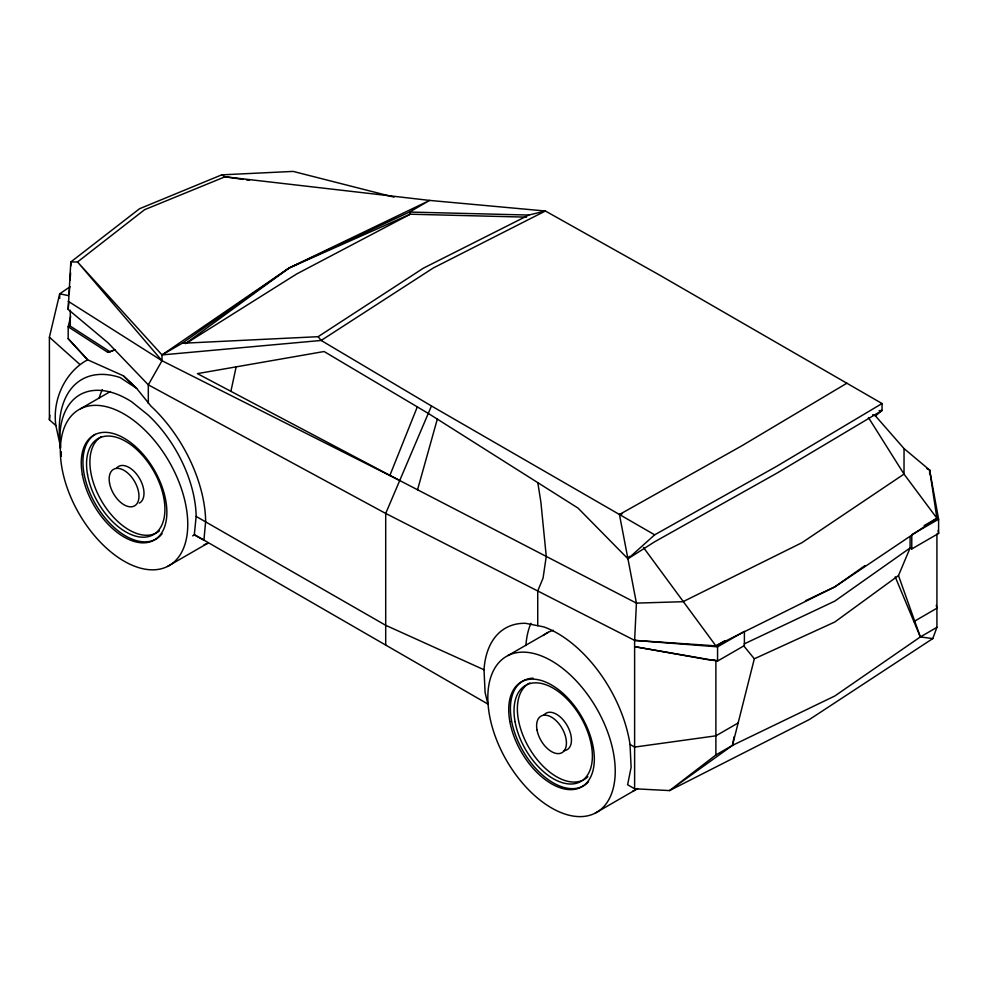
<?xml version="1.0" encoding="UTF-8"?>
<svg xmlns="http://www.w3.org/2000/svg" width="988" height="988" viewBox="0 0 988 988"><rect width="100%" height="100%" fill="white"/><g stroke="black" fill="none" stroke-linecap="round" stroke-linejoin="round"><path stroke-width="1.48" d="M59.688 298.425L59.7 293.807L69.913 286.866M70.803 265.883L70.803 261.981L139.543 208.727L221.72 174.851L293.127 171.406L394.027 197.131M872.688 414.713L875.454 415.911L904.045 448.589L904.02 474.092L936.92 518.255L938.6 519.219L938.6 533.446L911.776 548.945L910.096 547.97L910.096 536.583M60.268 448.515A96.602 55.773 60 0 1 131.614 401.733L148.002 414.923A96.132 55.501 60 0 1 196.143 516.415L194.303 534.916L203.923 540.127L205.652 521.355A109.137 63.01 60 0 0 150.991 406.142L136.64 388.383L123.29 375.761L87.623 359.805L68.184 338.674L68.184 326.793L70.667 316.358M936.92 534.002L936.92 627.355L932.771 638.594L809.53 719.425L669.518 790.585L634.617 788.782L634.617 640.385L636.42 603.112L619.451 514.501L741.531 445.959L846.852 383.221M714.583 660.033L708.025 659.688L634.617 646.658L717.572 661.058L744.396 645.572L744.396 631.344L717.572 646.831L634.617 640.385L385.703 513.439L148.311 384.838L107.89 342.688L68.184 309.429L70.803 261.981L77.521 261.968L144.581 209.703L225.042 176.79L429.632 200.416L545.388 211.012L658.86 274.676L882.049 403.536L882.049 410.502L875.454 415.911M68.184 309.429L68.691 301.809M69.197 294.177L69.691 286.557M70.099 280.456L70.593 272.836M60.651 447.403L55.871 425.569L49.4 419.801L49.943 415.281M936.92 627.355L920.334 636.927L834.786 695.997L732.479 745.384L715.892 754.968L669.518 790.585L732.479 745.384L734.096 736.826M230.896 391.322L236.144 366.869M49.4 419.801L49.4 337.192L59.7 293.807L68.234 295.573M732.479 745.384L754.326 658.798L834.786 622.02L898.487 575.572L910.096 547.97L834.786 601.124L744.112 643.954M437.326 419.122L417.541 489.764M417.307 406.895L389.828 475.537M148.311 403.425L148.311 384.838L162.007 360.731L162.007 354.927L182.175 343.281L318.124 336.686L321.174 340.452L431.46 405.969L385.703 513.439L385.703 645.065M629.517 556.306L627.936 558.8L577.992 508.067L428.261 413.392L324.089 351.518L197.402 373.625L399.399 480.366L636.42 603.112L682.98 601.704L801.885 542.733L904.02 474.092L868.452 417.566M68.184 338.674L87.623 359.805C64.763 372.093 52.191 400.214 55.871 425.569M882.049 403.536L776.741 466.274L654.661 534.829L627.936 558.8L654.661 541.782L776.741 473.24L882.049 410.502L879.11 410.613M185.398 343.651L289.113 267.983L429.632 200.416L409.477 212.049L289.113 267.983L162.007 354.927L77.521 261.968L162.007 360.731L399.399 480.366M864.908 565.642L834.786 586.897L715.892 645.868L634.617 640.385M182.175 343.281L289.113 267.983L410.242 214.211L526.505 217.138M904.045 448.589L929.646 470.041L936.92 518.255L834.786 586.897L805.492 600.729M318.124 336.686L423.457 268.131L528.802 215.051L545.388 211.012L433.287 267.983L321.174 340.452L162.007 354.927M913.9 621.563L936.92 608.213L936.266 605.348M186.856 342.984L296.585 274.022L410.242 214.211L409.477 212.049L528.802 215.051M80.559 408.748L110.409 391.507M192.635 535.891L194.611 534.743L487.924 704.086L485.108 692.6L484.009 669.765A104.308 60.219 60 0 1 525.493 623.305L543.783 626.886A104.308 60.219 60 0 1 630.023 744.433L634.617 747.089L715.892 735.825L738.135 722.981M167.565 566.433A90.081 52.006 60 0 0 142.605 427.928A90.081 52.006 60 0 0 62.009 468.398A90.081 52.006 60 0 0 167.565 566.433L207.801 543.215A90.081 52.006 60 0 1 204.022 544.796M508.017 655.538L548.254 632.308M643.46 547.463L715.892 645.868L724.834 640.706M924.15 525.628L936.92 518.255M595.023 813.235A90.081 52.006 60 0 0 570.076 674.73A90.081 52.006 60 0 0 489.48 715.201A90.081 52.006 60 0 0 595.023 813.235L635.259 790.005M115.435 349.678L109.989 351.765L70.284 326.151L68.184 326.793L107.89 352.407L114.719 349.801M107.89 352.407L109.989 351.765M619.451 514.501L622.415 513.637M895.214 576.856L920.334 636.927L932.771 638.594M243.357 179.433L225.042 176.79L221.72 174.851M246.42 179.865L249.47 180.31M484.009 669.765L385.703 625.305L196.143 516.415M926.917 468.658L929.646 470.041L938.6 519.219L911.776 534.706L911.776 548.945M431.46 405.969L654.661 534.829M715.892 645.868L717.572 646.831L717.572 661.058M634.617 788.782L627.615 784.731L631.122 767.268L630.023 744.433M68.184 301.278L162.007 360.731M49.4 337.192L79.744 364.35M123.29 375.761L136.64 388.383L120.178 377.564A108.865 62.849 60 0 0 60.49 445.749M743.68 645.794L754.326 658.798M898.487 575.572L920.334 636.927M938.131 530.445L938.6 533.446M537.818 482.663L540.905 502.312L546.253 556.417L543.067 578.104L537.731 590.972L537.731 625.7M61.095 451.862L61.305 456.37A96.602 55.773 60 0 1 60.614 451.639M929.646 470.041L929.646 473.808M715.892 660.095L715.892 754.968M70.284 310.232L70.284 326.151M525.912 645.572A104.308 60.219 60 0 1 530.951 623.255M99.208 397.917A96.602 55.773 60 0 1 102.295 389.667M637.878 788.523A90.081 52.006 60 0 1 632.777 791.116M543.153 635.556A90.081 52.006 60 0 1 553.354 630.307M582.056 780.569A55.427 31.999 60 0 1 527.357 744.804A55.427 31.999 60 0 1 529.79 682.98M587.885 776.753A55.427 31.999 60 0 1 583.315 779.989M543.906 715.077A21.069 12.165 60 0 1 567.433 726.019A21.069 12.165 60 0 1 563.568 750.707M588.515 781.73A60.527 34.951 60 0 1 521.306 747.965A60.527 34.951 60 0 1 533.063 678.176M159.364 530.902A55.427 31.999 60 0 1 102.9 503.225A55.427 31.999 60 0 1 101.109 436.844M116.448 468.287A21.069 12.165 60 0 1 138.555 476.858A21.069 12.165 60 0 1 139.271 503.127M162.069 533.73A60.527 34.951 60 0 1 99.282 510.191A60.527 34.951 60 0 1 95.181 434.374M509.833 721.487A60.527 34.951 60 0 0 580.759 787.362A60.527 34.951 60 0 0 563.987 694.292A60.527 34.951 60 0 0 509.833 721.487M515.032 721.611A55.427 31.999 60 0 0 579.968 781.928A55.427 31.999 60 0 0 564.605 696.713A55.427 31.999 60 0 0 515.032 721.611M537.003 729.897A21.069 12.165 60 0 0 561.703 752.831A21.069 12.165 60 0 0 555.861 720.425A21.069 12.165 60 0 0 537.003 729.897M82.375 474.697A60.527 34.951 60 0 0 153.288 540.572A60.527 34.951 60 0 0 136.529 447.502A60.527 34.951 60 0 0 82.375 474.697M87.562 474.82A55.427 31.999 60 0 0 152.498 535.126A55.427 31.999 60 0 0 137.147 449.923A55.427 31.999 60 0 0 87.562 474.82M109.545 483.107A21.069 12.165 60 0 0 134.232 506.041A21.069 12.165 60 0 0 128.403 473.635A21.069 12.165 60 0 0 109.545 483.107"/></g></svg>
